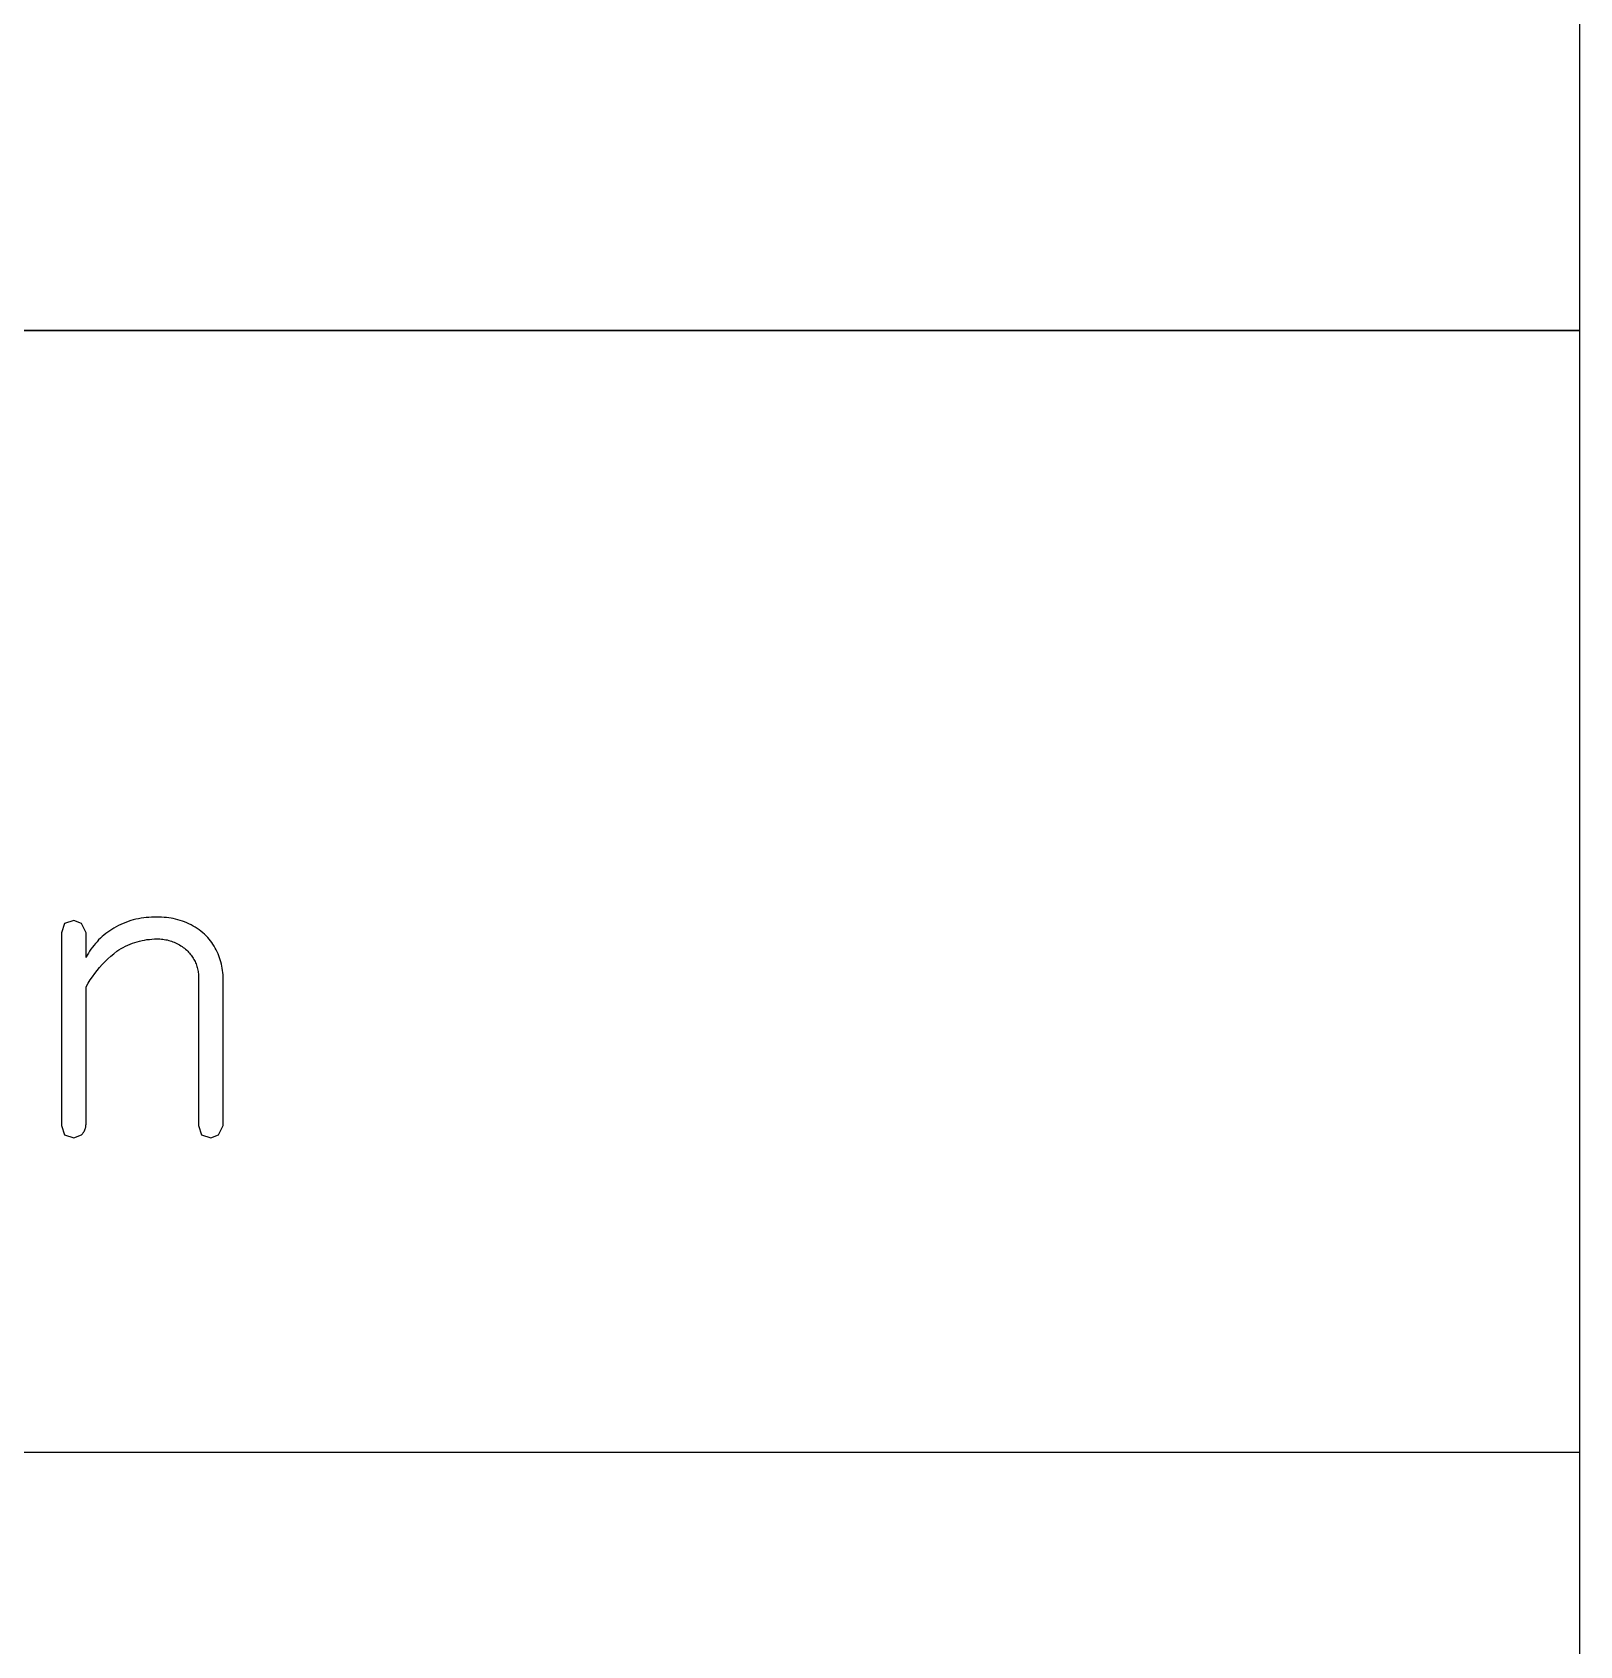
# Model space of a CAD drawing. Header units: millimetres. Extents: x 3033 to 5773, y 123 to 1487.
# Drawn here: x 4311.3 to 4363.1, y 341.4 to 395.3 of the extents above; entities that cross this region are included whole.
import ezdxf

# ---------------------------------------------------------------- set-up
doc = ezdxf.new("R2010")
doc.units = ezdxf.units.MM
doc.header["$MEASUREMENT"] = 0
doc.layers.add('____', color=5, linetype='Continuous')
doc.layers.add('TEX', color=70, linetype='Continuous')

msp = doc.modelspace()

# ---------------------------------------------------------------- linework, layer by layer
at = {"layer": '____'}
for p, q in [((4363.085, 122.848), (4363.085, 1485.729)), ((3984.363, 385.348), (4363.085, 385.348)), ((4363.085, 385.348), (3984.363, 385.348))]:
    msp.add_line(p, q, dxfattribs=at)
at = {"layer": 'TEX'}
for p, q in [((4315.075, 365.711), (4314.987, 365.698)), ((4315.163, 365.72), (4315.075, 365.711)), ((4315.252, 365.727), (4315.163, 365.72)), ((4315.34, 365.731), (4315.252, 365.727)), ((4315.429, 365.731), (4315.34, 365.731)), ((4315.518, 365.729), (4315.429, 365.731)), ((4315.596, 365.731), (4315.518, 365.729)), ((4315.675, 365.73), (4315.596, 365.731)), ((4315.754, 365.727), (4315.675, 365.73)), ((4315.832, 365.72), (4315.754, 365.727)), ((4315.91, 365.711), (4315.832, 365.72)), ((4315.988, 365.7), (4315.91, 365.711)), ((4312.425, 365.523), (4312.322, 365.214)), ((4312.322, 365.214), (4312.322, 358.77)), ((4312.734, 365.626), (4312.425, 365.523)), ((4312.992, 365.523), (4312.734, 365.626)), ((4313.147, 365.214), (4312.992, 365.523)), ((4313.147, 364.389), (4313.147, 365.214)), ((4313.809, 365.187), (4313.746, 365.137)), ((4313.873, 365.236), (4313.809, 365.187)), ((4313.939, 365.282), (4313.873, 365.236)), ((4314.006, 365.326), (4313.939, 365.282)), ((4314.074, 365.368), (4314.006, 365.326)), ((4314.152, 365.412), (4314.074, 365.368)), ((4314.23, 365.453), (4314.152, 365.412)), ((4314.31, 365.492), (4314.23, 365.453)), ((4314.391, 365.527), (4314.31, 365.492)), ((4314.474, 365.56), (4314.391, 365.527)), ((4314.557, 365.591), (4314.474, 365.56)), ((4314.642, 365.618), (4314.557, 365.591)), ((4314.727, 365.642), (4314.642, 365.618)), ((4314.813, 365.664), (4314.727, 365.642)), ((4314.9, 365.682), (4314.813, 365.664)), ((4314.987, 365.698), (4314.9, 365.682)), ((4316.065, 365.685), (4315.988, 365.7)), ((4316.142, 365.668), (4316.065, 365.685)), ((4316.218, 365.648), (4316.142, 365.668)), ((4316.294, 365.626), (4316.218, 365.648)), ((4316.368, 365.601), (4316.294, 365.626)), ((4316.442, 365.573), (4316.368, 365.601)), ((4316.515, 365.543), (4316.442, 365.573)), ((4316.586, 365.51), (4316.515, 365.543)), ((4316.657, 365.475), (4316.586, 365.51)), ((4316.726, 365.438), (4316.657, 365.475)), ((4316.793, 365.398), (4316.726, 365.438)), ((4316.86, 365.355), (4316.793, 365.398)), ((4316.925, 365.311), (4316.86, 365.355)), ((4316.988, 365.264), (4316.925, 365.311)), ((4317.049, 365.215), (4316.988, 365.264)), ((4317.109, 365.164), (4317.049, 365.215)), ((4313.313, 364.664), (4313.268, 364.597)), ((4313.36, 364.729), (4313.313, 364.664)), ((4313.409, 364.792), (4313.36, 364.729)), ((4313.461, 364.854), (4313.409, 364.792)), ((4313.514, 364.914), (4313.461, 364.854)), ((4313.569, 364.973), (4313.514, 364.914)), ((4313.627, 365.029), (4313.569, 364.973)), ((4313.686, 365.084), (4313.627, 365.029)), ((4313.746, 365.137), (4313.686, 365.084)), ((4314.177, 364.595), (4314.248, 364.641)), ((4314.248, 364.641), (4314.319, 364.684)), ((4314.319, 364.684), (4314.393, 364.724)), ((4314.393, 364.724), (4314.467, 364.762)), ((4314.467, 364.762), (4314.543, 364.798)), ((4314.543, 364.798), (4314.62, 364.83)), ((4314.62, 364.83), (4314.698, 364.86)), ((4314.698, 364.86), (4314.777, 364.888)), ((4314.777, 364.888), (4314.857, 364.912)), ((4314.857, 364.912), (4314.938, 364.934)), ((4314.938, 364.934), (4315.019, 364.953)), ((4315.019, 364.953), (4315.101, 364.969)), ((4315.101, 364.969), (4315.184, 364.983)), ((4315.184, 364.983), (4315.267, 364.993)), ((4315.267, 364.993), (4315.35, 365.001)), ((4315.35, 365.001), (4315.434, 365.006)), ((4315.434, 365.006), (4315.518, 365.007)), ((4315.518, 365.007), (4315.567, 365.007)), ((4315.567, 365.007), (4315.617, 365.006)), ((4315.617, 365.006), (4315.666, 365.002)), ((4315.666, 365.002), (4315.715, 364.997)), ((4315.715, 364.997), (4315.765, 364.99)), ((4315.765, 364.99), (4315.813, 364.981)), ((4315.813, 364.981), (4315.862, 364.971)), ((4315.862, 364.971), (4315.91, 364.959)), ((4315.91, 364.959), (4315.958, 364.946)), ((4315.958, 364.946), (4316.005, 364.93)), ((4316.005, 364.93), (4316.051, 364.914)), ((4316.051, 364.914), (4316.097, 364.895)), ((4316.097, 364.895), (4316.143, 364.875)), ((4316.143, 364.875), (4316.187, 364.854)), ((4316.187, 364.854), (4316.231, 364.831)), ((4316.231, 364.831), (4316.274, 364.806)), ((4316.274, 364.806), (4316.317, 364.78)), ((4316.317, 364.78), (4316.358, 364.753)), ((4316.358, 364.753), (4316.398, 364.724)), ((4316.398, 364.724), (4316.437, 364.694)), ((4316.437, 364.694), (4316.476, 364.662)), ((4316.476, 364.662), (4316.513, 364.629)), ((4316.513, 364.629), (4316.549, 364.595)), ((4317.167, 365.111), (4317.109, 365.164)), ((4317.215, 365.057), (4317.167, 365.111)), ((4317.262, 365.002), (4317.215, 365.057)), ((4317.306, 364.945), (4317.262, 365.002)), ((4317.349, 364.886), (4317.306, 364.945)), ((4317.389, 364.827), (4317.349, 364.886)), ((4317.428, 364.766), (4317.389, 364.827)), ((4317.464, 364.703), (4317.428, 364.766)), ((4317.498, 364.64), (4317.464, 364.703)), ((4317.53, 364.575), (4317.498, 364.64)), ((4313.185, 364.46), (4313.147, 364.389)), ((4313.225, 364.529), (4313.185, 364.46)), ((4313.268, 364.597), (4313.225, 364.529)), ((4313.603, 364.054), (4313.691, 364.152)), ((4313.691, 364.152), (4313.782, 364.247)), ((4313.782, 364.247), (4313.877, 364.339)), ((4313.877, 364.339), (4313.974, 364.427)), ((4313.974, 364.427), (4314.074, 364.513)), ((4314.074, 364.513), (4314.177, 364.595)), ((4316.549, 364.595), (4316.578, 364.564)), ((4316.578, 364.564), (4316.607, 364.533)), ((4316.607, 364.533), (4316.634, 364.5)), ((4316.634, 364.5), (4316.66, 364.466)), ((4316.66, 364.466), (4316.685, 364.432)), ((4316.685, 364.432), (4316.709, 364.396)), ((4316.709, 364.396), (4316.732, 364.36)), ((4316.732, 364.36), (4316.753, 364.323)), ((4316.753, 364.323), (4316.774, 364.286)), ((4316.774, 364.286), (4316.792, 364.247)), ((4316.792, 364.247), (4316.81, 364.208)), ((4316.81, 364.208), (4316.826, 364.169)), ((4316.826, 364.169), (4316.841, 364.129)), ((4316.841, 364.129), (4316.854, 364.088)), ((4317.56, 364.509), (4317.53, 364.575)), ((4317.588, 364.443), (4317.56, 364.509)), ((4317.613, 364.375), (4317.588, 364.443)), ((4317.636, 364.307), (4317.613, 364.375)), ((4317.656, 364.237), (4317.636, 364.307)), ((4317.675, 364.168), (4317.656, 364.237)), ((4317.69, 364.097), (4317.675, 364.168)), ((4317.704, 364.026), (4317.69, 364.097)), ((4313.214, 363.523), (4313.284, 363.634)), ((4313.284, 363.634), (4313.359, 363.743)), ((4313.359, 363.743), (4313.437, 363.849)), ((4313.437, 363.849), (4313.518, 363.953)), ((4313.518, 363.953), (4313.603, 364.054)), ((4316.854, 364.088), (4316.866, 364.047)), ((4316.866, 364.047), (4316.877, 364.006)), ((4316.877, 364.006), (4316.886, 363.964)), ((4316.886, 363.964), (4316.894, 363.922)), ((4316.894, 363.922), (4316.9, 363.88)), ((4316.9, 363.88), (4316.905, 363.838)), ((4316.905, 363.838), (4316.908, 363.795)), ((4316.908, 363.795), (4316.91, 363.753)), ((4316.91, 363.71), (4316.909, 363.667)), ((4316.909, 363.667), (4316.909, 358.77)), ((4316.91, 363.753), (4316.91, 363.71)), ((4317.715, 363.955), (4317.704, 364.026)), ((4317.723, 363.883), (4317.715, 363.955)), ((4317.729, 363.811), (4317.723, 363.883)), ((4317.733, 363.739), (4317.729, 363.811)), ((4317.734, 363.667), (4317.733, 363.739)), ((4317.734, 358.77), (4317.734, 363.667)), ((4313.147, 363.409), (4313.214, 363.523)), ((4313.147, 358.822), (4313.147, 363.409)), ((4312.322, 358.77), (4312.425, 358.461)), ((4313.132, 358.693), (4313.136, 358.709)), ((4313.136, 358.709), (4313.139, 358.725)), ((4313.139, 358.725), (4313.142, 358.741)), ((4313.142, 358.741), (4313.144, 358.757)), ((4313.144, 358.757), (4313.145, 358.773)), ((4313.145, 358.773), (4313.146, 358.789)), ((4313.146, 358.789), (4313.147, 358.806)), ((4313.147, 358.806), (4313.147, 358.822)), ((4316.909, 358.77), (4317.012, 358.461)), ((4317.58, 358.461), (4317.734, 358.77)), ((4312.425, 358.461), (4312.734, 358.358)), ((4312.734, 358.358), (4312.992, 358.461)), ((4312.992, 358.461), (4313.004, 358.472)), ((4313.004, 358.472), (4313.015, 358.484)), ((4313.015, 358.484), (4313.026, 358.495)), ((4313.026, 358.495), (4313.037, 358.508)), ((4313.037, 358.508), (4313.047, 358.52)), ((4313.047, 358.52), (4313.057, 358.533)), ((4313.057, 358.533), (4313.066, 358.546)), ((4313.066, 358.546), (4313.075, 358.56)), ((4313.075, 358.56), (4313.083, 358.574)), ((4313.083, 358.574), (4313.091, 358.588)), ((4313.091, 358.588), (4313.099, 358.602)), ((4313.099, 358.602), (4313.106, 358.617)), ((4313.106, 358.617), (4313.112, 358.632)), ((4313.112, 358.632), (4313.118, 358.647)), ((4313.118, 358.647), (4313.123, 358.662)), ((4313.123, 358.662), (4313.128, 358.678)), ((4313.128, 358.678), (4313.132, 358.693)), ((4317.012, 358.461), (4317.322, 358.358)), ((4317.322, 358.358), (4317.58, 358.461)), ((3984.363, 347.848), (4363.085, 347.848))]:
    msp.add_line(p, q, dxfattribs=at)

doc.saveas('drawing.dxf')
